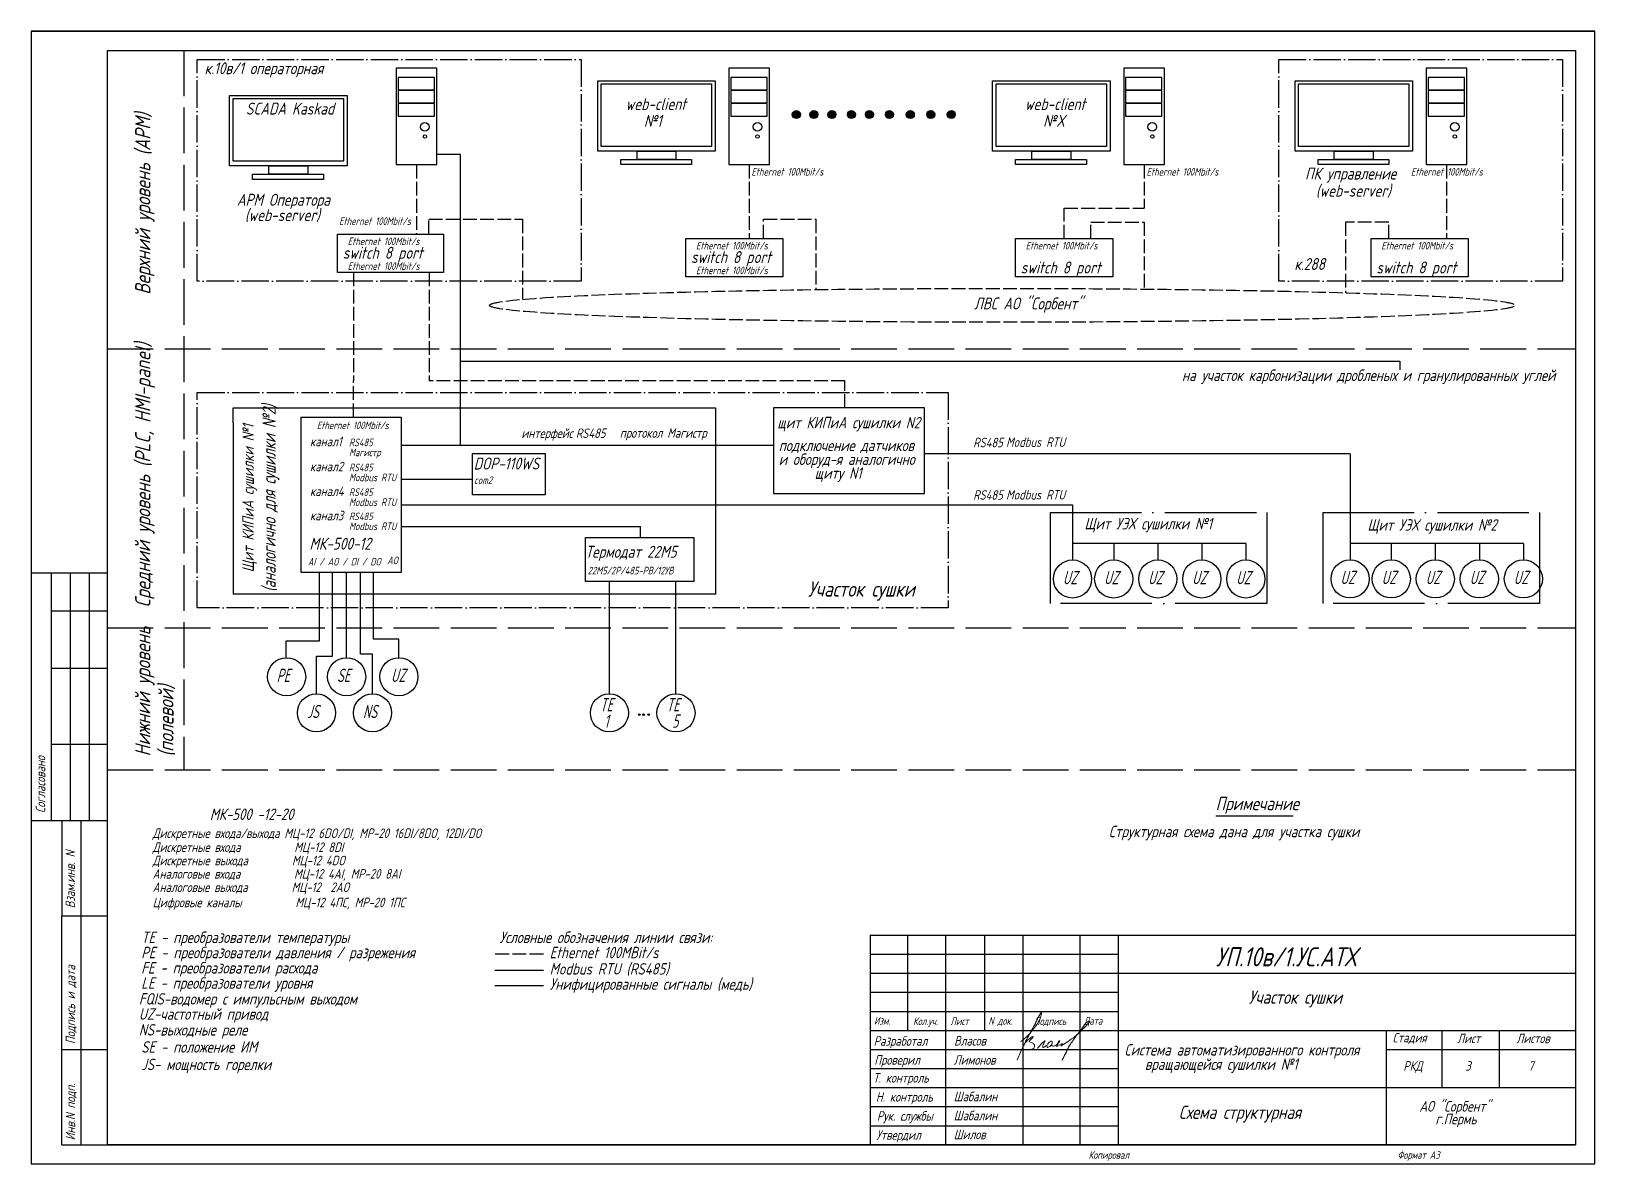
# Model space of a CAD drawing. Header units: millimetres. Extents: x 721 to 1131, y -622 to -325.
import ezdxf

# ---------------------------------------------------------------- set-up
doc = ezdxf.new("R2010")
doc.units = ezdxf.units.MM
doc.linetypes.add('ACAD_ISO02W100', pattern=[15, 12, -3])
doc.linetypes.add('ACAD_ISO04W100', pattern=[30, 24, -3, 0, -3])
doc.layers.add('АСУТП', color=7, linetype='Continuous')
doc.layers.add('проводка', color=184, linetype='Continuous')
doc.layers.add('Текст', color=7, linetype='Continuous', lineweight=50)
doc.styles.get("Standard").update_dxf_attribs({"font": 'GOST_A.TTF', "oblique": 15})
doc.styles.add('АСУТП', font='GOST_A.TTF', dxfattribs={"oblique": 15})

# ---------------------------------------------------------------- blocks, each defined once
blk = doc.blocks.new('Власов')
at = {"layer": 'проводка', "lineweight": 18}
for points in [[(-0.58, 2.47), (1.27, 4.07), (2.73, 5.82), (3.82, 7.33), (4.64, 9.02), (4.84, 10.28), (4.04, 8.93), (3.16, 7.2), (1.39, 3.86), (0.52, 2.26), (-1.55, -2.37), (-0.72, -0.35), (0.34, 1.8), (1.73, 3.31), (2.62, 3.78), (2.31, 3.3), (1.91, 2.96), (1.61, 2.44), (2.21, 2.21), (2.85, 1.83), (2.99, 1.4), (2.77, 0.75), (2.36, 0.49), (2.18, 0.43), (2.07, 0.4), (1.98, 0.4)], [(3.73, 0.66), (4.37, 1.39), (4.91, 2.01), (5.22, 2.29), (5.78, 2.66), (5.59, 2.28), (5.16, 1.05), (5.19, 0.9), (5.7, 1.1), (6.25, 1.38), (6.27, 1.2), (6.3, 1.02), (7.02, 1.21), (7.63, 2.13), (7.63, 2.52), (6.76, 2.22), (6.42, 1.7)]]:
    blk.add_spline(points, degree=3, dxfattribs=at)
for points, knots in [([(9.73, 1.6), (9.73, 1.6), (10.28, 1.61), (10.33, 1.73), (10.3, 1.95), (10.1, 1.88), (9.94, 1.44), (9.82, 1.2), (10.65, 1.75), (14.06, 4.01), (14.83, 4.98), (18.2, 8.2), (16.58, 7.61), (15.42, 5.89), (12.84, 2.54), (12.14, 1.35), (11.17, -0.37), (10.2, -2.51), (10.72, -1.41), (10.96, -1), (11.17, -0.6), (11.31, -0.38), (11.4, -0.29)], [5.202172, 5.202172, 5.202172, 5.202172, 5.207482, 5.981017, 6.074049, 6.477149, 7.534813, 8.416864, 10.873297, 16.080912, 19.105162, 21.731982, 23.469351, 25.755203, 29.311429, 34.513333, 38.416271, 38.862024, 39.053994, 43.961574, 49.897464, 51.239132, 51.239132, 51.239132, 51.239132]), ([(7.53, 1.66), (7.5, 1.54), (7.54, 1.28), (8.01, 1.24), (8.83, 1.57), (9.1, 2.08), (9.9, 2.69), (9.43, 2.64), (9.3, 2.52), (9.14, 2.21), (9.04, 1.25), (8.71, 1.13), (8.92, 1.39), (9.3, 1.54), (9.6, 1.6)], [0, 0, 0, 0, 0.614094, 1.118723, 1.807789, 3.045572, 4.744461, 5.191863, 5.576495, 6.389957, 8.441618, 9.345517, 10.182193, 10.758393, 10.758393, 10.758393, 10.758393])]:
    blk.add_open_spline(points, degree=3, knots=knots, dxfattribs=at)

msp = doc.modelspace()

# ---------------------------------------------------------------- hatches: boundary and pattern name
for points in [[(922.96, -346.71, 1), (920.86, -346.71, 1)], [(927.56, -346.71, 1), (925.46, -346.71, 1)], [(932.28, -346.71, 1), (930.18, -346.71, 1)], [(937.39, -346.71, 1), (935.29, -346.71, 1)], [(942.12, -346.71, 1), (940.02, -346.71, 1)], [(947.36, -346.71, 1), (945.26, -346.71, 1)], [(952.85, -346.71, 1), (950.75, -346.71, 1)], [(958.22, -346.71, 1), (956.12, -346.71, 1)], [(963.59, -346.71, 1), (961.48, -346.71, 1)]]:
    msp.add_hatch(color=256).paths.add_polyline_path(points)
h = msp.add_hatch(color=256)
edge = h.paths.add_edge_path()
edge.add_arc((880.72, -504.09), 0.219, 0, 360)
h = msp.add_hatch(color=256)
edge = h.paths.add_edge_path()
edge.add_arc((881.84, -504.09), 0.219, 0, 360)
h = msp.add_hatch(color=256)
edge = h.paths.add_edge_path()
edge.add_arc((883.2, -504.09), 0.219, 0, 360)

# ---------------------------------------------------------------- linework, layer by layer
at = {"color": 0}
for p, q in [((1131.28, -324.87), (721.28, -324.87)), ((721.28, -324.87), (721.28, -621.87)), ((1131.28, -621.87), (1131.28, -324.87)), ((721.28, -621.87), (1131.28, -621.87))]:
    msp.add_line(p, q, dxfattribs=at)
for p, q in [((721.28, -324.87), (1131.28, -324.87)), ((774.24, -427.54), (774.24, -423.61)), ((774.24, -423.61), (900.67, -423.61)), ((900.67, -423.61), (900.67, -472.5)), ((915.93, -423.64), (915.93, -446.06)), ((955.54, -423.64), (915.93, -423.64)), ((955.54, -446.06), (955.54, -423.64)), ((774.24, -427.54), (774.24, -472.5)), ((915.93, -446.06), (955.54, -446.06)), ((807.63, -488.25), (807.63, -466.81)), ((810.99, -484.26, -20.23), (810.99, -466.81, -20.23)), ((900.67, -472.5), (774.24, -472.5)), ((817.69, -484.26, -20.23), (810.99, -484.26, -20.23)), ((817.69, -488.25, -20.23), (817.69, -484.26, -20.23)), ((810.78, -488.25), (807.63, -488.25)), ((1031.9, -530.59), (1052.17, -530.59))]:
    msp.add_line(p, q)
at = {"color": 0, "lineweight": 30}
for p, q in [((741.28, -616.87), (741.28, -329.87)), ((741.28, -329.87), (1126.28, -329.87)), ((1126.28, -329.87), (1126.28, -616.87)), ((1126.28, -616.87), (741.28, -616.87))]:
    msp.add_line(p, q, dxfattribs=at)
at = {"lineweight": 30}
for p, q in [((833.81, -357.17), (827.66, -357.17)), ((833.81, -433.38), (833.81, -357.17)), ((833.81, -411.41, -124.48), (1080.16, -411.41, -124.48)), ((1080.16, -411.41, -124.48), (1080.16, -413.65, -124.48)), ((818.29, -433.38), (915.93, -433.38)), ((1067.13, -435.66, -124.48), (955.54, -435.66, -124.48)), ((994.34, -449.08, -124.48), (994.34, -449.27, -124.48)), ((1112.56, -459.17), (1067.13, -459.17)), ((1039.78, -459.21), (994.34, -459.21)), ((741.28, -616.87), (1126.28, -616.87))]:
    msp.add_line(p, q, dxfattribs=at)
at = {"linetype": 'ACAD_ISO04W100'}
for p, q in [((988.44, -451.08), (988.44, -474.98)), ((988.44, -451.08), (1045.27, -451.08)), ((1045.27, -451.08), (1045.27, -474.98)), ((1059.94, -451.08), (1059.94, -474.98)), ((1059.94, -451.08), (1116.76, -451.08)), ((1116.76, -451.08), (1116.76, -474.98)), ((1045.27, -474.98), (988.44, -474.98)), ((1116.76, -474.98), (1059.94, -474.98))]:
    msp.add_line(p, q, dxfattribs=at)
at = {"color": 0, "linetype": 'Continuous', "lineweight": 30}
for p, q in [((721.28, -466.86), (741.28, -466.86)), ((726.48, -466.86), (726.48, -531.86)), ((726.48, -476.86), (741.28, -476.86)), ((726.48, -491.86), (741.28, -491.86)), ((726.48, -511.86), (741.28, -511.86)), ((721.28, -531.86), (741.28, -531.86)), ((729.28, -531.87), (729.28, -556.87)), ((734.28, -531.87), (734.28, -616.87)), ((729.28, -616.87), (729.28, -556.87)), ((729.28, -556.87), (741.28, -556.87)), ((941.28, -561.9), (1126.28, -561.9)), ((951.03, -561.9), (951.03, -586.9)), ((961.03, -561.9), (961.03, -616.9)), ((971.28, -561.9), (971.28, -586.9)), ((981.28, -561.9), (981.28, -616.9)), ((996.28, -561.9), (996.28, -616.9)), ((1006.28, -561.9), (1006.28, -616.9)), ((1006.28, -571.9), (1126.28, -571.9)), ((941.28, -581.9), (1006.28, -581.9)), ((941.28, -586.9), (1126.28, -586.9)), ((729.28, -591.87), (741.28, -591.87)), ((1006.28, -601.9), (1126.28, -601.9)), ((729.28, -616.87), (741.28, -616.87))]:
    msp.add_line(p, q, dxfattribs=at)
at = {"color": 0, "linetype": 'Continuous', "lineweight": -2}
for p, q in [((731.48, -466.86), (731.48, -531.86)), ((736.48, -466.86), (736.48, -531.86))]:
    msp.add_line(p, q, dxfattribs=at)
at = {"color": 0, "linetype": 'ByBlock', "lineweight": 30}
for p, q in [((941.28, -561.9), (941.28, -616.85)), ((1076.66, -616.85), (1076.66, -586.9)), ((1091.28, -601.9), (1091.28, -586.9)), ((1106.28, -601.9), (1106.28, -586.9)), ((1076.66, -591.9), (1126.28, -591.9))]:
    msp.add_line(p, q, dxfattribs=at)
at = {"color": 0, "linetype": 'Continuous'}
for p, q in [((941.28, -566.9), (1006.28, -566.9)), ((941.28, -571.9), (1006.28, -571.9)), ((941.28, -576.9), (1006.28, -576.9)), ((941.28, -591.9), (1006.28, -591.9)), ((941.28, -596.9), (1006.28, -596.9)), ((941.28, -596.9), (1006.28, -596.9)), ((941.28, -601.9), (1006.28, -601.9)), ((941.28, -606.9), (1006.28, -606.9)), ((941.28, -611.9), (1006.28, -611.9))]:
    msp.add_line(p, q, dxfattribs=at)
for centre, radius in [((921.91, -346.71), 1.05), ((926.51, -346.71), 1.05), ((931.23, -346.71), 1.05), ((936.34, -346.71), 1.05), ((941.07, -346.71), 1.05), ((946.31, -346.71), 1.05), ((951.8, -346.71), 1.05), ((957.17, -346.71), 1.05), ((962.53, -346.71), 1.05), ((880.72, -504.09), 0.219), ((881.84, -504.09), 0.219), ((883.2, -504.09), 0.219)]:
    msp.add_circle(centre, radius)
at = {"layer": 'АСУТП', "linetype": 'ACAD_ISO02W100'}
for p, q in [((761.28, -329.87), (761.28, -518.58)), ((741.28, -408.16, -124.48), (1126.28, -408.16, -124.48)), ((741.28, -481.28, -124.48), (1126.28, -481.28, -124.48)), ((741.28, -518.58, -124.48), (1126.28, -518.58, -124.48))]:
    msp.add_line(p, q, dxfattribs=at)
at = {"layer": 'АСУТП', "linetype": 'ACAD_ISO02W100', "ltscale": 0.3}
for p, q in [((822.29, -359.85, -124.48), (822.29, -378.11, -124.48)), ((909.55, -359.85, -124.48), (909.55, -379.25, -124.48)), ((1013.1, -359.85, -124.48), (1013.1, -371.25, -124.48)), ((1092.41, -359.85, -124.48), (1092.41, -379.25, -124.48)), ((992.14, -379.25, -124.48), (992.14, -371.25, -124.48)), ((992.14, -371.25, -124.48), (1013.1, -371.25, -124.48)), ((825.51, -378.11, -124.48), (825.51, -374.19, -124.48)), ((825.51, -374.19, -124.48), (850.06, -374.19, -124.48)), ((850.06, -374.19, -124.48), (850.06, -395.16, -124.48)), ((913.29, -379.25, -124.48), (913.29, -374.19, -124.48)), ((913.29, -374.19, -124.48), (927.05, -374.19, -124.48)), ((927.05, -374.19, -124.48), (927.05, -392.62, -124.48)), ((999.11, -379.25, -124.48), (999.11, -374.96, -124.48)), ((999.11, -374.96, -124.48), (1013.1, -374.96, -124.48)), ((1013.1, -374.96, -124.48), (1013.1, -392.47, -124.48)), ((1077.25, -374.96, -124.48), (1065.88, -374.96, -124.48)), ((1065.88, -374.96, -124.48), (1065.88, -393.45, -124.48)), ((1077.25, -379.25, -124.48), (1077.25, -374.96, -124.48)), ((805.77, -388.14, -124.48), (805.77, -416.58, -124.48)), ((825.66, -388.14, -124.48), (825.66, -416.58, -124.48)), ((805.77, -426.06, -124.48), (805.77, -416.58, -124.48)), ((934.65, -416.58, -124.48), (825.66, -416.58, -124.48)), ((934.65, -423.64, -124.48), (934.65, -416.58, -124.48))]:
    msp.add_line(p, q, dxfattribs=at)
at = {"layer": 'АСУТП', "lineweight": 30, "ltscale": 0.2}
for p, q in [((1067.13, -435.66, -124.48), (1067.13, -463.48, -124.48)), ((818.29, -442.32, -124.48), (836.92, -442.32, -124.48)), ((818.29, -449.08, -124.48), (883.13, -449.08, -124.48)), ((883.13, -449.08, -124.48), (994.34, -449.08, -248.96)), ((994.34, -449.27, -124.48), (994.34, -463.51, -124.48)), ((818.29, -454.71, -124.48), (881.03, -454.71, -124.48)), ((1077.93, -459.17, -124.48), (1077.93, -463.48, -124.48)), ((1089.47, -459.17, -124.48), (1089.47, -463.48, -124.48)), ((1101.02, -459.17, -124.48), (1101.02, -463.48, -124.48)), ((1112.56, -459.17), (1112.56, -463.48)), ((1005.14, -459.21, -124.48), (1005.14, -463.51, -124.48)), ((1016.69, -459.21, -124.48), (1016.69, -463.51, -124.48)), ((1028.23, -459.21, -124.48), (1028.23, -463.51, -124.48)), ((1039.78, -459.21), (1039.78, -463.51))]:
    msp.add_line(p, q, dxfattribs=at)
at = {"layer": 'АСУТП', "lineweight": 30}
msp.add_line((881.03, -457.59, -124.48), (881.03, -454.71, -124.48), dxfattribs=at)
at = {"layer": 'АСУТП'}
for p, q in [((796.87, -484.74, -32.51), (796.87, -466.81, -124.48)), ((800.26, -488.74, -18.49), (800.26, -466.81, -124.48)), ((803.98, -489.15, -33.18), (803.98, -466.81, -124.48)), ((872.89, -498.62), (872.89, -469.21, -124.48)), ((890.34, -498.62), (890.34, -469.21, -124.48)), ((788.14, -489.15), (788.14, -484.74)), ((788.14, -484.74, -124.48), (796.87, -484.74, -124.48)), ((796.07, -498.62), (796.07, -488.74)), ((796.07, -488.74, -124.48), (800.26, -488.74, -124.48)), ((810.78, -498.62), (810.78, -488.25, -20.23)), ((817.69, -489.15, -18.46), (817.69, -488.25, -20.23))]:
    msp.add_line(p, q, dxfattribs=at)
at = {"layer": 'АСУТП', "color": 7, "linetype": 'ACAD_ISO02W100', "ltscale": 0.3}
msp.add_line((855.57, -566.95, -124.48), (842.81, -566.95, -124.48), dxfattribs=at)
at = {"layer": 'АСУТП', "color": 7, "lineweight": 30}
msp.add_line((855.57, -571.23, -124.48), (842.81, -571.23, -124.48), dxfattribs=at)
at = {"layer": 'АСУТП', "color": 7}
msp.add_line((855.57, -575.23, -124.48), (842.81, -575.23, -124.48), dxfattribs=at)
at = {"layer": 'АСУТП', "linetype": 'ACAD_ISO04W100', "ltscale": 0.3, "elevation": -124.48}
for points in [[(764.82, -332.25), (865.47, -332.25), (865.47, -390.43), (764.82, -390.43)], [(1048.43, -332.25), (1122.79, -332.25), (1122.79, -390.43), (1048.43, -390.43)], [(764.82, -419.58), (961.72, -419.58), (961.72, -476.11), (764.82, -476.11)]]:
    msp.add_lwpolyline(points, close=True, dxfattribs=at)
at = {"layer": 'АСУТП', "elevation": -124.48}
for points in [[(817, -359.85), (827.66, -359.85), (827.66, -334.57), (817, -334.57)], [(904.22, -359.85), (914.88, -359.85), (914.88, -334.57), (904.22, -334.57)], [(1007.77, -359.85), (1018.43, -359.85), (1018.43, -334.57), (1007.77, -334.57)], [(1087.08, -359.85), (1097.74, -359.85), (1097.74, -334.57), (1087.08, -334.57)], [(817.49, -340.26), (827.01, -340.26), (827.01, -337.01), (817.49, -337.01)], [(869.83, -337.83), (900.65, -337.83), (900.65, -356.3), (869.83, -356.3)], [(870.73, -338.64), (899.68, -338.64), (899.68, -355.08), (870.73, -355.08)], [(904.71, -340.26), (914.23, -340.26), (914.23, -337.01), (904.71, -337.01)], [(973.38, -337.83), (1004.2, -337.83), (1004.2, -356.3), (973.38, -356.3)], [(974.27, -338.64), (1003.22, -338.64), (1003.22, -355.08), (974.27, -355.08)], [(1008.25, -340.26), (1017.77, -340.26), (1017.77, -337.01), (1008.25, -337.01)], [(1052.69, -337.83), (1083.52, -337.83), (1083.52, -356.3), (1052.69, -356.3)], [(1053.59, -338.64), (1082.54, -338.64), (1082.54, -355.08), (1053.59, -355.08)], [(1087.57, -340.26), (1097.09, -340.26), (1097.09, -337.01), (1087.57, -337.01)], [(773.3, -341.69), (804.12, -341.69), (804.12, -360.16), (773.3, -360.16)], [(774.19, -342.5), (803.14, -342.5), (803.14, -358.94), (774.19, -358.94)], [(817.49, -343.68), (827.01, -343.68), (827.01, -340.43), (817.49, -340.43)], [(817.49, -347.09), (827.01, -347.09), (827.01, -343.84), (817.49, -343.84)], [(904.71, -343.68), (914.23, -343.68), (914.23, -340.43), (904.71, -340.43)], [(904.71, -347.09), (914.23, -347.09), (914.23, -343.84), (904.71, -343.84)], [(1008.25, -343.68), (1017.77, -343.68), (1017.77, -340.43), (1008.25, -340.43)], [(1008.25, -347.09), (1017.77, -347.09), (1017.77, -343.84), (1008.25, -343.84)], [(1087.57, -343.68), (1097.09, -343.68), (1097.09, -340.43), (1087.57, -340.43)], [(1087.57, -347.09), (1097.09, -347.09), (1097.09, -343.84), (1087.57, -343.84)], [(880.13, -356.3), (890.35, -356.3), (890.35, -358.47), (880.13, -358.47)], [(983.68, -356.3), (993.9, -356.3), (993.9, -358.47), (983.68, -358.47)], [(1062.99, -356.3), (1073.22, -356.3), (1073.22, -358.47), (1062.99, -358.47)], [(783.59, -360.16), (793.82, -360.16), (793.82, -362.33), (783.59, -362.33)], [(875.87, -358.47), (894.42, -358.47), (894.42, -359.85), (875.87, -359.85)], [(979.42, -358.47), (997.97, -358.47), (997.97, -359.85), (979.42, -359.85)], [(1058.73, -358.47), (1077.28, -358.47), (1077.28, -359.85), (1058.73, -359.85)], [(779.33, -362.33), (797.88, -362.33), (797.88, -363.71), (779.33, -363.71)], [(801.61, -378.11), (829.35, -378.11), (829.35, -388.14), (801.61, -388.14)], [(892.94, -379.25), (918.41, -379.25), (918.41, -389.28), (892.94, -389.28)], [(979.4, -379.25), (1004.87, -379.25), (1004.87, -389.28), (979.4, -389.28)], [(1072.66, -379.25), (1098.13, -379.25), (1098.13, -389.28), (1072.66, -389.28)], [(792.09, -426.06), (818.29, -426.06), (818.29, -466.81), (792.09, -466.81)], [(836.97, -435.58), (856.03, -435.58), (856.03, -446.44), (836.97, -446.44)], [(866.63, -457.59), (895, -457.59), (895, -469.21), (866.63, -469.21)]]:
    msp.add_lwpolyline(points, close=True, dxfattribs=at)
at = {"layer": 'АСУТП'}
for centre, radius in [((824.49, -349.94, -124.48), 1.14), ((824.51, -352.48, -124.48), 0.456), ((911.71, -349.94, -124.48), 1.14), ((911.72, -352.48, -124.48), 0.456), ((1015.25, -349.94, -124.48), 1.14), ((1015.27, -352.48, -124.48), 0.456), ((1094.57, -349.94, -124.48), 1.14), ((1094.59, -352.48, -124.48), 0.456)]:
    msp.add_circle(centre, radius, dxfattribs=at)
at = {"layer": 'АСУТП', "color": 0}
for centre in [(994.34, -468.51, -124.48), (1005.14, -468.51, -124.48), (1016.69, -468.51, -124.48), (1028.23, -468.51, -124.48), (1039.78, -468.51), (1067.13, -468.48, -124.48), (1077.93, -468.48, -124.48), (1089.47, -468.48, -124.48), (1101.02, -468.48, -124.48), (1112.56, -468.48), (788.24, -494.15), (803.98, -494.15), (817.69, -494.15), (796.07, -503.62), (810.78, -503.62), (872.89, -503.62), (890.34, -503.62)]:
    msp.add_circle(centre, 5, dxfattribs=at)
at = {"layer": 'АСУТП', "linetype": 'ACAD_ISO02W100', "lineweight": 30, "ltscale": 0.3}
msp.add_ellipse((975.94, -396.75, -124.48), major_axis=(-134.49, 0), ratio=0.033025, dxfattribs=at)

# ---------------------------------------------------------------- block references
at = {"color": 0, "lineweight": 15}
msp.add_blockref('Власов', (981.38, -592.3, -10), dxfattribs=at)

# ---------------------------------------------------------------- texts
at = {"linetype": 'Continuous', "oblique": 15}
for s, height, p in [('на участок карбонизации дробленых и гранулированных углей ', 3, (1023.03, -416.59)), ('Примечание', 3.5, (1031.86, -529.15)), ('Структурная схема дана для участка сушки', 3, (1003.86, -536.23)), ('УП.10в/1.УС.АТХ', 5, (1031.9, -570.1)), ('Участок сушки', 3.5, (1040.52, -579.93)), ('Система автоматизированного контроля', 3, (1007.97, -593.49)), ('вращающейся сушилки №1', 3, (1013.3, -597.26)), ('Схема структурная', 3.5, (1022.21, -610.11))]:
    msp.add_text(s, height=height, dxfattribs=at).set_placement(p)
at = {"color": 0, "linetype": 'Continuous', "lineweight": -3, "oblique": 15}
for s, p in [('Согласовано', (724.95, -529.86)), ('Взам.инв. N', (732.76, -554.87)), ('Подпись и дата', (732.8, -590.49)), ('Инв.N подп.', (732.8, -615.74))]:
    msp.add_text(s, height=2.5, rotation=90, dxfattribs=at).set_placement(p)
at = {"color": 0, "linetype": 'Continuous', "oblique": 15}
for s, height, p in [('Изм.', 2, (942.28, -585.4)), ('N док.', 2, (972.28, -585.4)), ('Дата', 2, (997.28, -585.4)), ('Разработал', 2.5, (942.19, -590.93)), ('Власов', 2.5, (963.28, -590.88)), ('Стадия', 2.5, (1078.28, -590.06)), ('Лист', 2.5, (1095.21, -590.25)), ('Листов ', 2.5, (1110.73, -590.25)), ('Проверил', 2.5, (942.35, -595.9)), ('Лимонов', 2.5, (963.18, -595.9)), ('Т. контроль', 2.5, (942.04, -600.59)), ('Н. контроль', 2.5, (942.76, -605.59)), ('Шабалин', 2.5, (963.18, -605.49)), ('АО "Сорбент"', 2.8, (1085.28, -608.2)), ('Рук. службы', 2.5, (943.04, -610.59)), ('Шабалин', 2.5, (963.18, -610.49)), ('г.Пермь', 2.8, (1089.51, -611.53)), ('Утвердил', 2.5, (942.84, -615.59)), ('Шилов', 2.5, (963.18, -615.45))]:
    msp.add_text(s, height=height, dxfattribs=at).set_placement(p)
at = {"color": 7, "oblique": 15}
for s, p in [('Кол.уч.', (952.53, -585.49)), ('Лист', (962.29, -585.49)), ('Подпись', (984.28, -585.49))]:
    msp.add_text(s, height=2, dxfattribs=at).set_placement(p)
at = {"oblique": 15}
for s, p in [('Копировал', (998.55, -620.58)), ('Формат A3', (1079.55, -620.58))]:
    msp.add_text(s, height=2, dxfattribs=at).set_placement(p)
at = {"layer": 'АСУТП', "color": 7, "linetype": 'Continuous', "oblique": 15}
for s, height, p in [('к.10в/1 операторная', 3.125, (766.72, -336.13)), ('SCADA Kaskad', 3.125, (777.55, -346.72)), ('web-client', 3.125, (877.14, -345.52)), ('web-client', 3.125, (981.84, -345.52)), ('№1', 3.125, (881.93, -349.92)), ('№X', 3.125, (986.64, -349.92)), ('Ethernet 100Mbit/s', 2, (910.13, -362.72)), ('Ethernet 100Mbit/s', 2, (1013.75, -362.72)), ('ПК управление', 3.125, (1055.31, -363.75)), ('Ethernet 100Mbit/s', 2, (1083.09, -362.72)), ('(web-server)', 3.125, (1058.16, -368.25)), ('АРМ Оператора', 3.125, (775.19, -370.62)), ('(web-server)', 3.125, (777.3, -374.64)), ('Ethernet 100Mbit/s', 2, (802, -375.67)), ('Ethernet 100Mbit/s', 2, (804.26, -380.96)), ('Ethernet 100Mbit/s', 2, (895.59, -382.1)), ('Ethernet 100Mbit/s', 2, (982.05, -382.1)), ('Ethernet 100Mbit/s', 2, (1075.31, -382.1)), ('switch 8 port', 3.125, (802.96, -384.52)), ('switch 8 port', 3.125, (894.29, -385.65)), ('switch 8 port', 3.125, (980.76, -388.38)), ('к.288', 3.125, (1052.52, -387.47)), ('switch 8 port', 3.125, (1074.01, -388.38)), ('Ethernet 100Mbit/s', 2, (804.26, -387.45)), ('Ethernet 100Mbit/s', 2, (895.59, -388.58)), ('ЛВС АО "Сорбент"', 3.125, (968.51, -397.82)), ('щит КИПиА сушилки N2 ', 3, (916.92, -428.99)), ('Ethernet 100Mbit/s', 2, (796.16, -429.22)), ('интерфейс', 2.5, (849.81, -431.54)), ('RS485', 2.5, (864.1, -431.54)), ('протокол Магистр', 2.5, (875.62, -431.48)), ('канал1', 2.5, (794.36, -433.71)), ('RS485', 2, (804.59, -433.71)), ('Магистр', 2, (804.59, -436.32)), ('подключение датчиков', 3, (917.29, -434.98)), ('RS485', 2.5, (968.29, -433.98)), ('Modbus RTU', 2.5, (976.91, -433.86)), ('канал2', 2.5, (794.36, -440.27)), ('RS485', 2, (804.59, -440.27)), ('DOP-110WS', 3.125, (837.31, -439.8)), ('и оборуд-я аналогично', 3, (917.29, -438.61)), ('Modbus RTU', 2, (804.59, -442.88)), ('com2', 2, (837.4, -443.61)), ('щиту N1', 3, (926.71, -442.25)), ('канал4', 2.5, (794.36, -446.75)), ('RS485', 2, (804.59, -446.75)), ('RS485', 2.5, (968.29, -447.73)), ('Modbus RTU', 2.5, (976.91, -447.67)), ('канал3', 2.5, (794.36, -453.13)), ('Modbus RTU', 2, (804.59, -449.36)), ('RS485', 2, (804.59, -453.08)), ('Modbus RTU', 2, (804.59, -455.69)), ('Щит УЭХ сушилки №1 ', 3, (997.47, -455.49)), ('Щит УЭХ сушилки №2 ', 3, (1071.69, -455.83)), ('МК-500-12', 3.125, (794.22, -460.82)), ('AI / AO / DI / DO', 2, (793.82, -464.97)), ('AO', 2, (814.6, -464.64)), ('Термодат 22М5', 3.125, (866.6, -462.94)), ('22М5/2Р/485-РВ/12УВ', 2, (867.2, -467.31)), ('Участок сушки ', 4, (924.97, -473.15))]:
    msp.add_text(s, height=height, dxfattribs=at).set_placement(p)
for s, height, p in [('Верхний уровень (АРМ)', 4, (752.52, -393.96)), ('Средний уровень (PLC, HMI-panel)', 4, (752.52, -475.96)), ('Щит КИПиА сушилки №1 ', 3, (779.65, -466.77)), ('Нижний уровень', 4, (752.52, -515.07)), ('(полевой)', 4, (758.6, -515.07))]:
    msp.add_text(s, height=height, rotation=90, dxfattribs=at).set_placement(p)
at = {"layer": 'АСУТП', "color": 7, "linetype": 'Continuous', "oblique": 15, "width": 0.9}
msp.add_text('(аналогично для сушилки №2)', height=3.5, rotation=90, dxfattribs=at).set_placement((785.39, -471.89))
at = {"layer": 'АСУТП', "color": 0, "linetype": 'Continuous', "style": 'АСУТП', "oblique": 15, "width": 0.8}
for s, p in [('UZ', (991.83, -469.9, -124.48)), ('UZ', (1002.63, -469.9, -124.48)), ('UZ', (1014.17, -469.9, -124.48)), ('UZ', (1025.72, -469.9, -124.48)), ('UZ', (1037.26, -469.9)), ('UZ', (1064.61, -469.87, -124.48)), ('UZ', (1075.41, -469.87, -124.48)), ('UZ', (1086.96, -469.87, -124.48)), ('UZ', (1098.5, -469.87, -124.48)), ('UZ', (1110.04, -469.87)), ('PE', (785.62, -495.54)), ('SE', (801.46, -495.54)), ('UZ', (815.62, -495.54)), ('TЕ', (870.37, -503.24)), ('TЕ', (887.82, -503.24)), ('JS', (793.56, -505.01)), ('NS', (808.26, -505.01)), ('1', (871.51, -507.54)), ('5', (889.34, -507.54))]:
    msp.add_text(s, height=3.5, dxfattribs=at).set_placement(p)
at = {"layer": 'АСУТП', "color": 7, "linetype": 'Continuous', "style": 'АСУТП', "oblique": 15}
for s, height, p in [('МК-500 -12-20', 3, (768.11, -531.71)), ('Дискретные входа/выхода МЦ-12 6DO/DI, МР-20 16DI/8DO, 12DI/DO  ', 2.5, (753.11, -536.44)), ('Дискретные входа           МЦ-12 8DI', 2.5, (753.11, -540.1)), ('Дискретные выхода         МЦ-12 4DO  ', 2.5, (753.11, -543.6)), ('Аналоговые входа           МЦ-12 4AI, МР-20 8AI  ', 2.5, (753.11, -547.1)), ('Аналоговые выхода         МЦ-12  2AO', 2.5, (753.11, -550.6)), ('Цифровые каналы           МЦ-12 4ПС, МР-20 1ПС', 2.5, (753.11, -554.6)), ('TЕ - преобразователи температуры', 3, (750.11, -563.98)), ('Условные обозначения линии связи:', 3, (844.1, -563.98)), ('РE - преобразователи давления / разрежения', 3, (750.11, -567.98)), ('Ethernet 100MBit/s', 3, (857.22, -567.98)), ('FЕ - преобразователи расхода', 3, (750.11, -571.98)), ('Modbus RTU (RS485)', 3, (857.22, -572.26)), ('LЕ - преобразователи уровня', 3, (750.11, -575.98)), ('Унифицированные сигналы (медь)', 3, (857.22, -576.26)), ('FQIS-водомер с импульсным выходом', 3, (749.49, -580.13)), ('UZ-частотный привод', 3, (749.49, -584.1)), ('NS-выходные реле', 3, (749.49, -588.25)), ('SE - положение ИМ', 3, (750.11, -592.74)), ('JS- мощность горелки', 3, (750.11, -597.32))]:
    msp.add_text(s, height=height, dxfattribs=at).set_placement(p)
at = {"layer": 'Текст', "lineweight": -3, "oblique": 15}
for s, p in [('РКД', (1081.08, -597.47, 10)), ('3', (1097.33, -597.47, 10)), ('7', (1113.83, -597.47, 10))]:
    msp.add_text(s, height=2.5, dxfattribs=at).set_placement(p)

doc.saveas('drawing.dxf')
